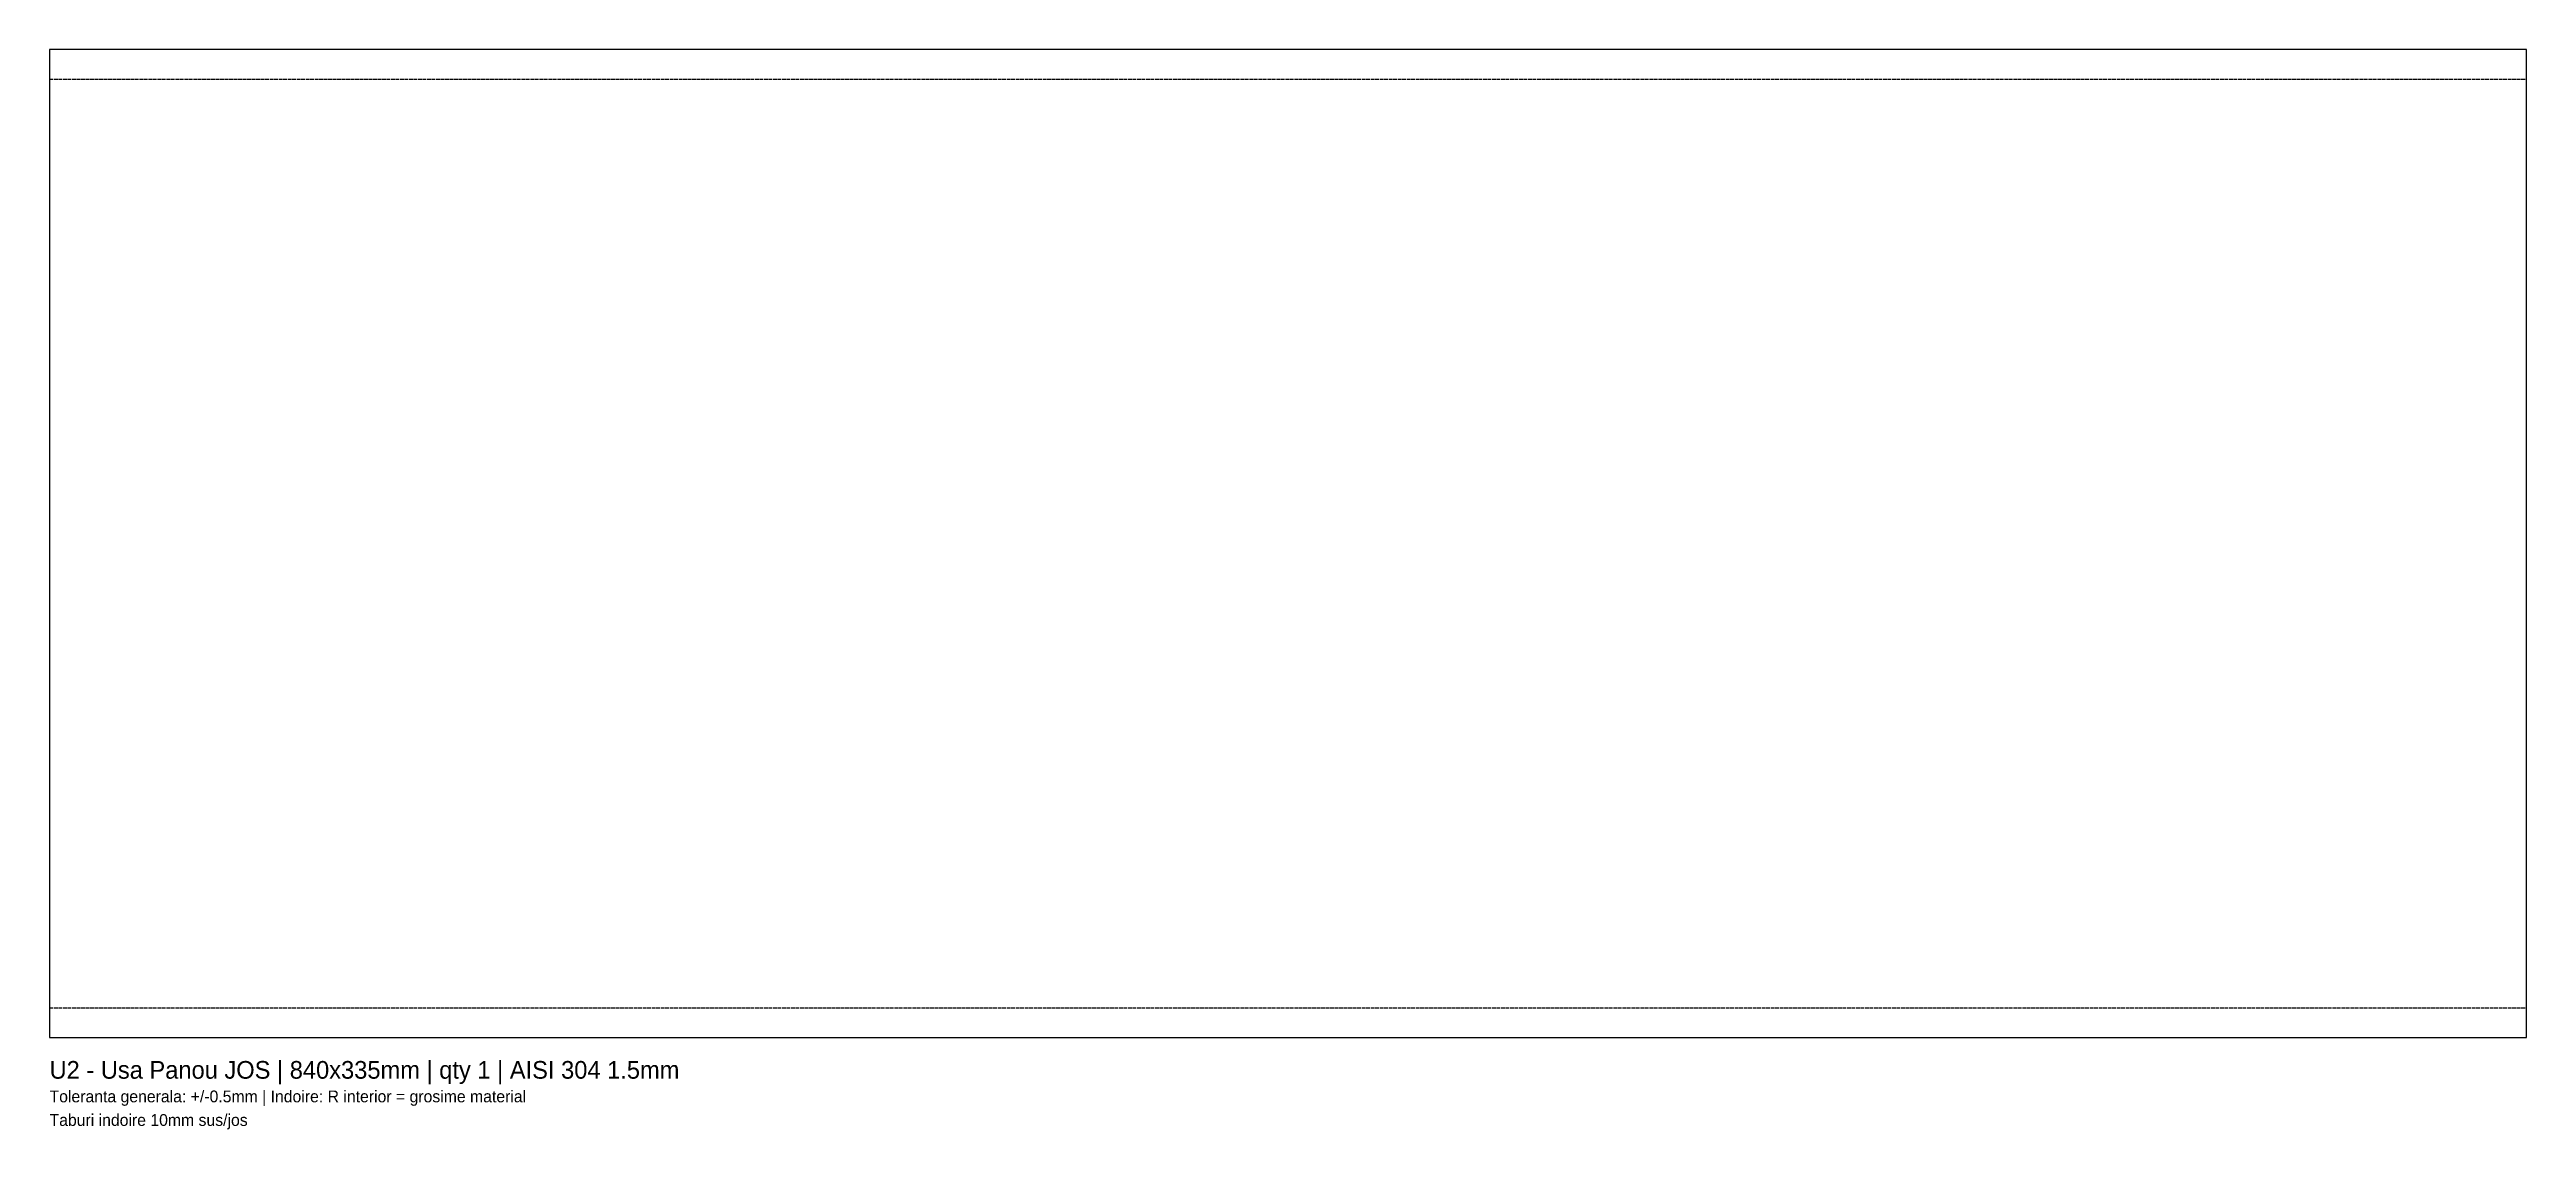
# Model space of a CAD drawing. Header units: metres. Extents: x 0 to 840, y -31 to 335.
import ezdxf

# ---------------------------------------------------------------- set-up
doc = ezdxf.new("R2010")
doc.units = ezdxf.units.M
doc.linetypes.add('DASHED', pattern=[1.524, 1.27, -0.254])
for name, color, linetype in [('ANNOTATION', 3, 'Continuous'), ('BEND', 1, 'DASHED'), ('CUT', 5, 'Continuous')]:
    doc.layers.add(name, color=color, linetype=linetype)

msp = doc.modelspace()

# ---------------------------------------------------------------- linework, layer by layer
at = {"layer": 'BEND'}
for p, q in [((0, 325), (840, 325)), ((0, 10), (840, 10))]:
    msp.add_line(p, q, dxfattribs=at)
at = {"layer": 'CUT'}
msp.add_lwpolyline([(0, 0), (840, 0), (840, 335), (0, 335)], close=True, dxfattribs=at)

# ---------------------------------------------------------------- texts
at = {"layer": 'ANNOTATION'}
for s, height, p in [('U2 - Usa Panou JOS | 840x335mm | qty 1 | AISI 304 1.5mm', 6, (0, -14)), ('Toleranta generala: +/-0.5mm | Indoire: R interior = grosime material', 4, (0, -22)), ('Taburi indoire 10mm sus/jos', 4, (0, -30))]:
    msp.add_text(s, height=height, dxfattribs=at).set_placement(p)

doc.saveas('drawing.dxf')
